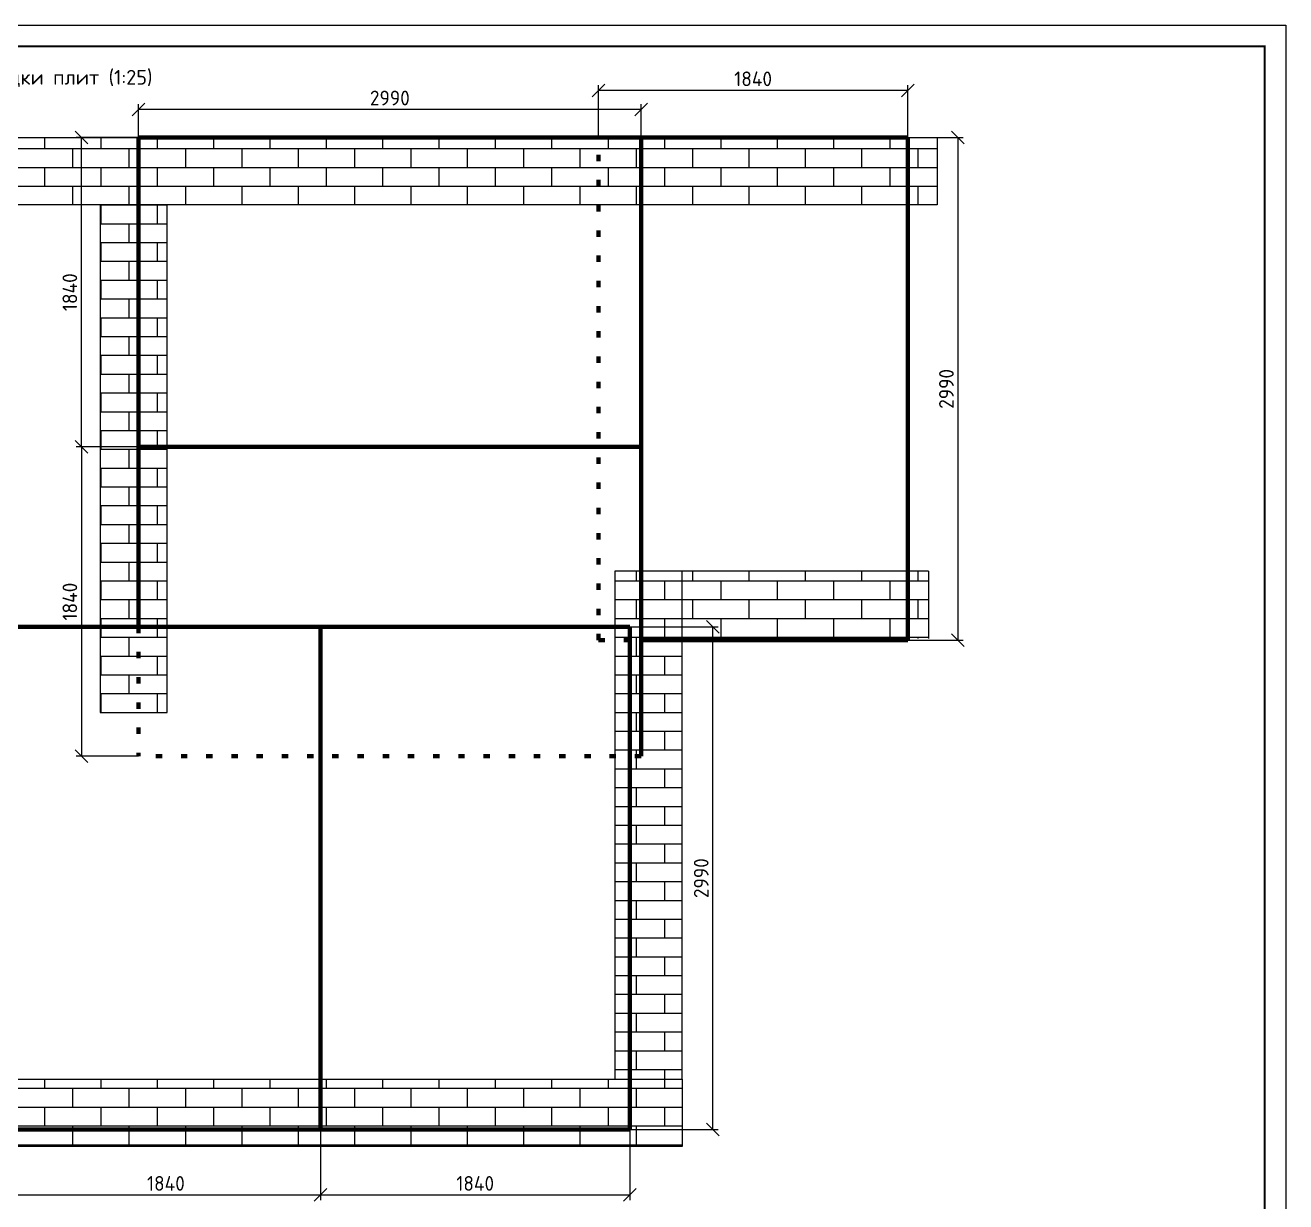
# Model space of a CAD drawing. Header units: millimetres. Extents: x 1601 to 15402, y -324 to 12625.
# Drawn here: x 8169.5 to 8469.5, y 1442.5 to 1722.4 of the extents above; entities that cross this region are included whole.
import ezdxf

# ---------------------------------------------------------------- set-up
doc = ezdxf.new("R2010")
doc.units = ezdxf.units.MM
doc.linetypes.add('366_Контур', pattern=[1, 0.25, -0.75])
doc.layers.add('Основной', color=1, linetype='Continuous', lineweight=60)
doc.styles.add('-ISOCPEUR-', font='isocpeur.TTF')
doc.styles.add('GOST', font='GOST Common.ttf')
doc.dimstyles.new('Копия М 1 к 25', dxfattribs={"dimtxt": 3.5, "dimasz": 3, "dimexe": 1.25, "dimexo": 0, "dimgap": 1, "dimtad": 1, "dimdec": 0, "dimlfac": 25, "dimzin": 0, "dimdsep": 46, "dimtxsty": 'GOST', "dimblk": 'OBLIQUE', "dimcen": 5, "dimclrd": 256, "dimclre": 256, "dimclrt": 256, "dimazin": 2, "dimtfac": 1, "dimtdec": 0, "dimtmove": 0, "dimatfit": 3, "dimldrblk": 'NONE', "dimfxl": 1.25, "dimtolj": 1, "dimtzin": 0, "dimlwd": -1, "dimlwe": -1, "dimarcsym": 2})

# ---------------------------------------------------------------- blocks, each defined once
blk = doc.blocks.new('_Oblique')
at = {"color": 0, "linetype": 'ByBlock', "lineweight": -2}
blk.add_line((-0.5, -0.5), (0.5, 0.5), dxfattribs=at)
blk = doc.blocks.new('*D373')
at = {"transparency": 16777216}
for p, q in [((8305.9, 1695.68), (8305.9, 1708.13)), ((8379.5, 1706.88), (8305.9, 1706.88)), ((8379.5, 1695.68), (8379.5, 1708.13))]:
    blk.add_line(p, q, dxfattribs=at)
at = {"layer": 'Defpoints', "color": 0, "transparency": 16777216}
for p in [(8305.9, 1706.88), (8305.9, 1695.68), (8379.5, 1695.68)]:
    blk.add_point(p, dxfattribs=at)
at = {"transparency": 16777216, "xscale": 3, "yscale": 3, "zscale": 3, "rotation": 180}
blk.add_blockref('_Oblique', (8305.9, 1706.88), dxfattribs=at)
at = {"transparency": 16777216, "xscale": 3, "yscale": 3, "zscale": 3}
blk.add_blockref('_Oblique', (8379.5, 1706.88), dxfattribs=at)
at = {"transparency": 16777216, "insert": (8342.7, 1709.63), "char_height": 3.5, "attachment_point": 5, "style": 'GOST'}
blk.add_mtext('\\A1;1840', dxfattribs=at)
blk = doc.blocks.new('_None')
blk = doc.blocks.new('*D375')
at = {"transparency": 16777216}
for p, q in [((8196.45, 1695.68), (8196.45, 1703.57)), ((8316.05, 1702.32), (8196.45, 1702.32)), ((8316.05, 1695.68), (8316.05, 1703.57))]:
    blk.add_line(p, q, dxfattribs=at)
at = {"layer": 'Defpoints', "color": 0, "transparency": 16777216}
for p in [(8196.45, 1702.32), (8196.45, 1695.68), (8316.05, 1695.68)]:
    blk.add_point(p, dxfattribs=at)
at = {"transparency": 16777216, "xscale": 3, "yscale": 3, "zscale": 3, "rotation": 180}
blk.add_blockref('_Oblique', (8196.45, 1702.32), dxfattribs=at)
at = {"transparency": 16777216, "xscale": 3, "yscale": 3, "zscale": 3}
blk.add_blockref('_Oblique', (8316.05, 1702.32), dxfattribs=at)
at = {"transparency": 16777216, "insert": (8256.25, 1705.07), "char_height": 3.5, "attachment_point": 5, "style": 'GOST'}
blk.add_mtext('\\A1;2990', dxfattribs=at)
blk = doc.blocks.new('*D376')
at = {"transparency": 16777216}
for p, q in [((8196.45, 1695.68), (8181.6, 1695.68)), ((8182.85, 1622.08), (8182.85, 1695.68)), ((8196.45, 1622.08), (8181.6, 1622.08))]:
    blk.add_line(p, q, dxfattribs=at)
at = {"layer": 'Defpoints', "color": 0, "transparency": 16777216}
for p in [(8182.85, 1695.68), (8196.45, 1695.68), (8196.45, 1622.08)]:
    blk.add_point(p, dxfattribs=at)
at = {"transparency": 16777216, "xscale": 3, "yscale": 3, "zscale": 3}
for p, rotation in [((8182.85, 1695.68), 90), ((8182.85, 1622.08), 270)]:
    blk.add_blockref('_Oblique', p, dxfattribs=dict(at, rotation=rotation))
at = {"transparency": 16777216, "insert": (8180.1, 1658.88), "char_height": 3.5, "attachment_point": 5, "rotation": 90, "style": 'GOST'}
blk.add_mtext('\\A1;1840', dxfattribs=at)
blk = doc.blocks.new('*D377')
at = {"transparency": 16777216}
for p, q in [((8196.45, 1622.08), (8181.6, 1622.08)), ((8182.85, 1622.08), (8182.85, 1548.48)), ((8196.45, 1548.48), (8181.6, 1548.48))]:
    blk.add_line(p, q, dxfattribs=at)
at = {"layer": 'Defpoints', "color": 0, "transparency": 16777216}
for p in [(8196.45, 1622.08), (8182.85, 1548.48), (8196.45, 1548.48)]:
    blk.add_point(p, dxfattribs=at)
at = {"transparency": 16777216, "xscale": 3, "yscale": 3, "zscale": 3}
for p, rotation in [((8182.85, 1622.08), 90), ((8182.85, 1548.48), 270)]:
    blk.add_blockref('_Oblique', p, dxfattribs=dict(at, rotation=rotation))
at = {"transparency": 16777216, "insert": (8180.1, 1585.28), "char_height": 3.5, "attachment_point": 5, "rotation": 90, "style": 'GOST'}
blk.add_mtext('\\A1;1840', dxfattribs=at)
blk = doc.blocks.new('*D382')
at = {"transparency": 16777216}
for p, q in [((8166.16, 1459.69), (8166.16, 1442.88)), ((8239.76, 1459.69), (8239.76, 1442.88)), ((8166.16, 1444.13), (8239.76, 1444.13))]:
    blk.add_line(p, q, dxfattribs=at)
at = {"layer": 'Defpoints', "color": 0, "transparency": 16777216}
for p in [(8166.16, 1459.69), (8239.76, 1459.69), (8239.76, 1444.13)]:
    blk.add_point(p, dxfattribs=at)
at = {"transparency": 16777216, "xscale": 3, "yscale": 3, "zscale": 3, "rotation": 180}
blk.add_blockref('_Oblique', (8166.16, 1444.13), dxfattribs=at)
at = {"transparency": 16777216, "xscale": 3, "yscale": 3, "zscale": 3}
blk.add_blockref('_Oblique', (8239.76, 1444.13), dxfattribs=at)
at = {"transparency": 16777216, "insert": (8202.96, 1446.88), "char_height": 3.5, "attachment_point": 5, "style": 'GOST'}
blk.add_mtext('\\A1;1840', dxfattribs=at)
blk = doc.blocks.new('*D383')
at = {"transparency": 16777216}
for p, q in [((8239.76, 1459.69), (8239.76, 1442.88)), ((8313.36, 1459.69), (8313.36, 1442.88)), ((8239.76, 1444.13), (8313.36, 1444.13))]:
    blk.add_line(p, q, dxfattribs=at)
at = {"layer": 'Defpoints', "color": 0, "transparency": 16777216}
for p in [(8239.76, 1459.69), (8313.36, 1459.69), (8313.36, 1444.13)]:
    blk.add_point(p, dxfattribs=at)
at = {"transparency": 16777216, "xscale": 3, "yscale": 3, "zscale": 3, "rotation": 180}
blk.add_blockref('_Oblique', (8239.76, 1444.13), dxfattribs=at)
at = {"transparency": 16777216, "xscale": 3, "yscale": 3, "zscale": 3}
blk.add_blockref('_Oblique', (8313.36, 1444.13), dxfattribs=at)
at = {"transparency": 16777216, "insert": (8276.56, 1446.88), "char_height": 3.5, "attachment_point": 5, "style": 'GOST'}
blk.add_mtext('\\A1;1840', dxfattribs=at)
blk = doc.blocks.new('*D384')
at = {"transparency": 16777216}
for p, q in [((8313.36, 1579.29), (8334.35, 1579.29)), ((8333.1, 1459.69), (8333.1, 1579.29)), ((8313.36, 1459.69), (8334.35, 1459.69))]:
    blk.add_line(p, q, dxfattribs=at)
at = {"layer": 'Defpoints', "color": 0, "transparency": 16777216}
for p in [(8313.36, 1579.29), (8333.1, 1579.29), (8313.36, 1459.69)]:
    blk.add_point(p, dxfattribs=at)
at = {"transparency": 16777216, "xscale": 3, "yscale": 3, "zscale": 3}
for p, rotation in [((8333.1, 1579.29), 90), ((8333.1, 1459.69), 270)]:
    blk.add_blockref('_Oblique', p, dxfattribs=dict(at, rotation=rotation))
at = {"transparency": 16777216, "insert": (8330.35, 1519.49), "char_height": 3.5, "attachment_point": 5, "rotation": 90, "style": 'GOST'}
blk.add_mtext('\\A1;2990', dxfattribs=at)
blk = doc.blocks.new('*D387')
at = {"transparency": 16777216}
for p, q in [((8379.5, 1695.68), (8392.69, 1695.68)), ((8391.44, 1695.68), (8391.44, 1576.08)), ((8379.5, 1576.08), (8392.69, 1576.08))]:
    blk.add_line(p, q, dxfattribs=at)
at = {"layer": 'Defpoints', "color": 0, "transparency": 16777216}
for p in [(8379.5, 1695.68), (8379.5, 1576.08), (8391.44, 1576.08)]:
    blk.add_point(p, dxfattribs=at)
at = {"transparency": 16777216, "xscale": 3, "yscale": 3, "zscale": 3}
for p, rotation in [((8391.44, 1695.68), 90), ((8391.44, 1576.08), 270)]:
    blk.add_blockref('_Oblique', p, dxfattribs=dict(at, rotation=rotation))
at = {"transparency": 16777216, "insert": (8388.69, 1635.88), "char_height": 3.5, "attachment_point": 5, "rotation": 90, "style": 'GOST'}
blk.add_mtext('\\A1;2990', dxfattribs=at)

msp = doc.modelspace()

# ---------------------------------------------------------------- hatches: boundary and pattern name
at = {"lineweight": 0}
h = msp.add_hatch(dxfattribs=at)
h.set_pattern_fill('AR-BRSTD', scale=0.066)
h.set_pattern_definition([(0, (0, -940.351), (0, 4.4709588), []), (90, (0, -940.351), (-6.7056, 4.470959), [4.470959, -4.470959])])
h.paths.add_polyline_path([(7949.2606, 1695.6836), (7949.2606, 1679.6836), (8386.4807, 1679.6836), (8386.4807, 1695.6836)])
h.paths.add_polyline_path([(8009.2217, 1576.4836), (8009.2217, 1592.4836), (7951.8538, 1592.4836), (7951.8538, 1576.4836)])
h.paths.add_polyline_path([(8009.2217, 1471.6836), (8025.2217, 1471.6836), (8025.2217, 1592.4836), (8009.2217, 1592.4836)])
h.paths.add_polyline_path([(8131.7291, 1558.8836), (8147.7291, 1558.8836), (8147.7291, 1679.6836), (8131.7291, 1679.6836)])
h.paths.add_polyline_path([(8187.2809, 1558.8836), (8203.2809, 1558.8836), (8203.2809, 1679.6836), (8187.2809, 1679.6836)])
h.paths.add_polyline_path([(8325.7883, 1592.4836), (8309.7883, 1592.4836), (8309.7883, 1471.6836), (8325.7883, 1471.6836)])
h.paths.add_polyline_path([(8384.4646, 1576.4836), (8384.4646, 1592.4836), (8325.7883, 1592.4836), (8325.7883, 1576.4836)])
h.paths.add_polyline_path([(8009.2217, 1471.6836), (8009.2217, 1455.6836), (8325.7883, 1455.6836), (8325.7883, 1471.6836), (8309.7883, 1471.6836)])

# ---------------------------------------------------------------- linework, layer by layer
at = {"lineweight": 100}
for p, q in [((8196.4475, 1622.0836), (8196.4475, 1695.6836)), ((8196.4475, 1695.6836), (8316.0475, 1695.6836)), ((8305.8959, 1695.6836), (8379.4959, 1695.6836)), ((8316.0475, 1695.6836), (8316.0475, 1622.0836)), ((8379.4959, 1695.6836), (8379.4959, 1576.0836)), ((8316.0475, 1622.0836), (8196.4475, 1622.0836)), ((8196.4475, 1622.0836), (8316.0475, 1622.0836)), ((8196.4475, 1579.2922), (8196.4475, 1622.0836)), ((8316.0475, 1622.0836), (8316.0475, 1548.4836)), ((8239.7625, 1579.2922), (8166.1625, 1579.2922)), ((8239.7625, 1459.6922), (8239.7625, 1579.2922)), ((8239.7625, 1579.2922), (8239.7625, 1459.6922)), ((8313.3625, 1579.2922), (8239.7625, 1579.2922)), ((8313.3625, 1459.6922), (8313.3625, 1579.2922)), ((8379.4959, 1576.0836), (8316.0475, 1576.0836)), ((8166.1625, 1459.6922), (8239.7625, 1459.6922)), ((8239.7625, 1459.6922), (8313.3625, 1459.6922))]:
    msp.add_line(p, q, dxfattribs=at)
at = {"linetype": '366_Контур', "lineweight": 100, "ltscale": 6}
for p, q in [((8305.8959, 1576.0836), (8305.8959, 1695.6836)), ((8196.4475, 1579.2922), (8196.4475, 1548.4836)), ((8305.8959, 1576.0836), (8316.0475, 1576.0836)), ((8316.0475, 1548.4836), (8196.4475, 1548.4836))]:
    msp.add_line(p, q, dxfattribs=at)
at = {"lineweight": 0}
for p, q in [((8384.4646, 1592.4836), (8325.7883, 1592.4836)), ((8384.4646, 1592.4836), (8384.4646, 1576.4836)), ((8369.9384, 1576.4836), (8325.7883, 1576.4836))]:
    msp.add_line(p, q, dxfattribs=at)
msp.add_lwpolyline([(7875.4505, 1722.3844), (8469.4505, 1722.3844), (8469.4505, 1302.3844), (7875.4505, 1302.3844)], close=True)
at = {"const_width": 0.5}
msp.add_lwpolyline([(7895.4505, 1717.3844), (8464.4505, 1717.3844), (8464.4505, 1307.3844), (7895.4505, 1307.3844)], close=True, dxfattribs=at)
at = {"lineweight": 0}
for points in [[(7949.2606, 1695.6836), (8386.4807, 1695.6836), (8386.4807, 1679.6836), (7949.2606, 1679.6836)], [(8187.2809, 1679.6836), (8187.2809, 1558.8836), (8203.2809, 1558.8836), (8203.2809, 1679.6836)], [(8309.7883, 1592.4836), (8309.7883, 1471.6836), (8325.7883, 1471.6836), (8325.7883, 1592.4836)], [(8009.2217, 1471.6836), (8325.7883, 1471.6836), (8325.7883, 1455.6836), (8009.2217, 1455.6836)]]:
    msp.add_lwpolyline(points, close=True, dxfattribs=at)

# ---------------------------------------------------------------- dimensions: what is measured, and where the dimension line sits
for base, p1, p2, picture, middle in [((8305.8959, 1706.8793), (8379.4959, 1695.6836), (8305.8959, 1695.6836), '*D373', (8342.6959, 1709.6293)), ((8196.4475, 1702.3249), (8316.0475, 1695.6836), (8196.4475, 1695.6836), '*D375', (8256.2475, 1705.0749))]:
    dim = msp.add_linear_dim(base=base, p1=p1, p2=p2, dimstyle='Копия М 1 к 25')
    dim.commit()
    dim.dimension.update_dxf_attribs({"geometry": picture, "text_midpoint": middle})
for base, p1, p2, picture, middle in [((8182.845, 1695.6836), (8196.4475, 1622.0836), (8196.4475, 1695.6836), '*D376', (8180.095, 1658.8836)), ((8391.4394, 1576.0836), (8379.4959, 1695.6836), (8379.4959, 1576.0836), '*D387', (8388.6894, 1635.8836)), ((8333.1013, 1579.2922), (8313.3625, 1459.6922), (8313.3625, 1579.2922), '*D384', (8330.3513, 1519.4922))]:
    dim = msp.add_linear_dim(base=base, p1=p1, p2=p2, angle=90, dimstyle='Копия М 1 к 25')
    dim.commit()
    dim.dimension.update_dxf_attribs({"geometry": picture, "text_midpoint": middle})
dim = msp.add_linear_dim(base=(8182.845, 1548.4836), p1=(8196.4475, 1622.0836), p2=(8196.4475, 1548.4836), angle=90, dimstyle='Копия М 1 к 25', override={"dimtmove": 1})
dim.commit()
dim.dimension.update_dxf_attribs({"geometry": '*D377', "text_midpoint": (8180.095, 1585.2836)})
for base, p1, p2, picture, middle in [((8239.7625, 1444.1277), (8166.1625, 1459.6922), (8239.7625, 1459.6922), '*D382', (8202.9625, 1446.8777)), ((8313.3625, 1444.1277), (8239.7625, 1459.6922), (8313.3625, 1459.6922), '*D383', (8276.5625, 1446.8777))]:
    dim = msp.add_linear_dim(base=base, p1=p1, p2=p2, dimstyle='Копия М 1 к 25', override={"dimtmove": 1})
    dim.commit()
    dim.dimension.update_dxf_attribs({"geometry": picture, "text_midpoint": middle})

# ---------------------------------------------------------------- next in the draw order: texts
at = {"layer": 'Основной', "insert": (8199.7605, 1711.754), "char_height": 3.5, "attachment_point": 3, "style": '-ISOCPEUR-', "bg_fill": 3, "box_fill_scale": 1.5, "bg_fill_color": 256, "bg_fill_transparency": 0}
msp.add_mtext_dynamic_manual_height_columns('{\\C0;План раскладки плит (1:25)}', width=67.058631, gutter_width=5, heights=[0], dxfattribs=at)

doc.saveas('drawing.dxf')
